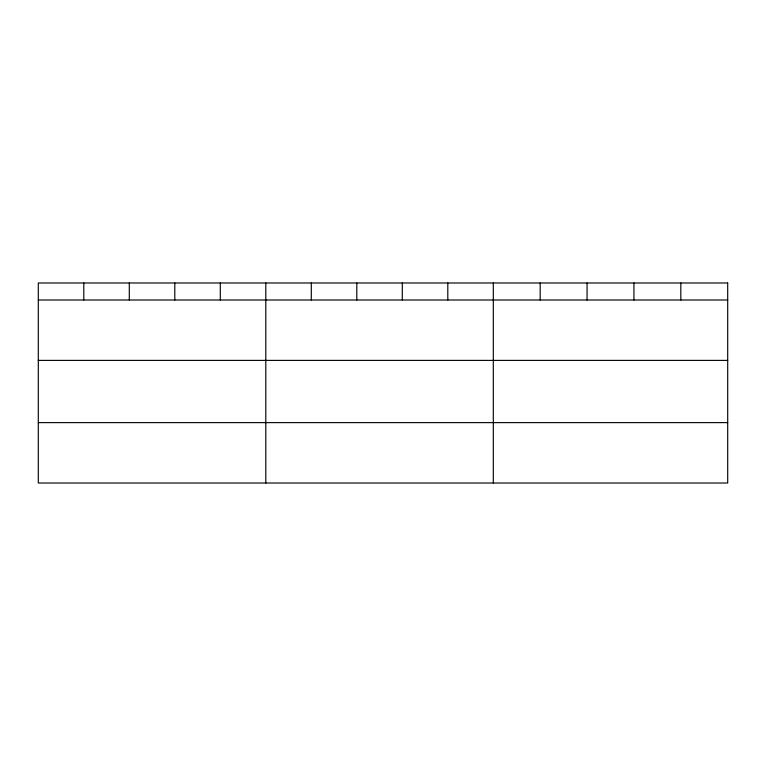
<?xml version="1.0" encoding="UTF-8"?>
<svg xmlns="http://www.w3.org/2000/svg" width="766" height="766" viewBox="0 0 766 766"><rect width="100%" height="100%" fill="white"/><g stroke="black" fill="none" stroke-linecap="round" stroke-linejoin="round"><path stroke-width="1.15" d="M38.3 300.004L727.7 300.004M38.3 360.393L727.7 360.393M38.3 422.621L727.7 422.621M680.821 282.989L680.821 300.004M633.942 282.989L633.942 300.004M587.062 282.989L587.062 300.004M540.183 282.989L540.183 300.004M493.304 282.989L493.304 483.011M447.804 282.989L447.804 300.004M402.303 282.989L402.303 300.004M356.803 282.989L356.803 300.004M311.302 282.989L311.302 300.004M265.802 282.989L265.802 483.011M220.302 282.989L220.302 300.004M174.801 282.989L174.801 300.004M129.301 282.989L129.301 300.004M83.8 282.989L83.8 300.004M727.7 282.989L38.3 282.989L38.3 483.011L727.7 483.011L727.7 282.989"/></g></svg>
